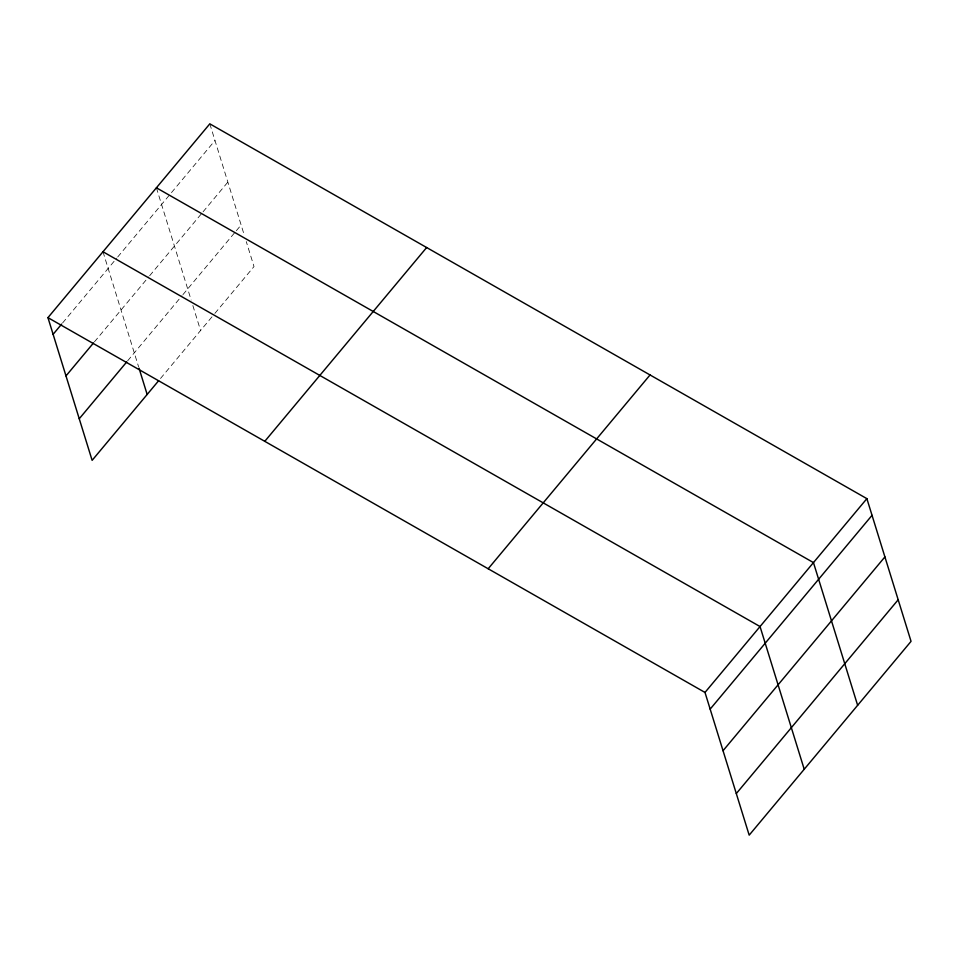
<?xml version="1.0" encoding="UTF-8"?>
<svg xmlns="http://www.w3.org/2000/svg" width="959" height="959" viewBox="0 0 959 959"><rect width="100%" height="100%" fill="white"/><g stroke="black" fill="none" stroke-linecap="round" stroke-linejoin="round"><path stroke-width="0.72" stroke-dasharray="4.79 3.6" d="M62.599 322.955L116.734 258.151M117.693 257.012L214.984 140.517M94.45 341.836L148.681 276.899M149.64 275.76L202.109 212.946M203.056 211.807L227.858 182.114M127.643 360.824L181.982 295.768M182.941 294.629L235.399 231.814M236.358 230.675L241.129 224.969M160.513 378.469L213.929 314.516M214.888 313.377L254.003 266.554L246.271 241.596M209.817 123.843L244.125 234.667M156.401 187.796L191.141 300.011M192.855 305.549L200.575 330.507M102.985 251.749L138.576 366.734"/><path stroke-width="1.44" d="M47.95 317.645L209.817 123.843L866.876 498.644L911.05 641.355L749.183 835.157L704.997 692.446L47.95 317.645L92.124 460.356L158.607 380.759M53.117 334.319L61.652 324.094M65.991 375.916L93.502 342.962M79.249 418.759L126.696 361.963M264.78 441.332L426.647 247.53M488.179 568.759L650.046 374.957M704.997 692.446L866.876 498.644M710.163 709.121L872.031 515.331M723.038 750.717L884.905 556.915M736.308 793.561L898.175 599.771M156.401 187.796L813.46 562.597L857.634 705.309M102.985 251.749L760.043 626.551L804.217 769.262M139.007 368.124L147.159 394.461"/></g></svg>
